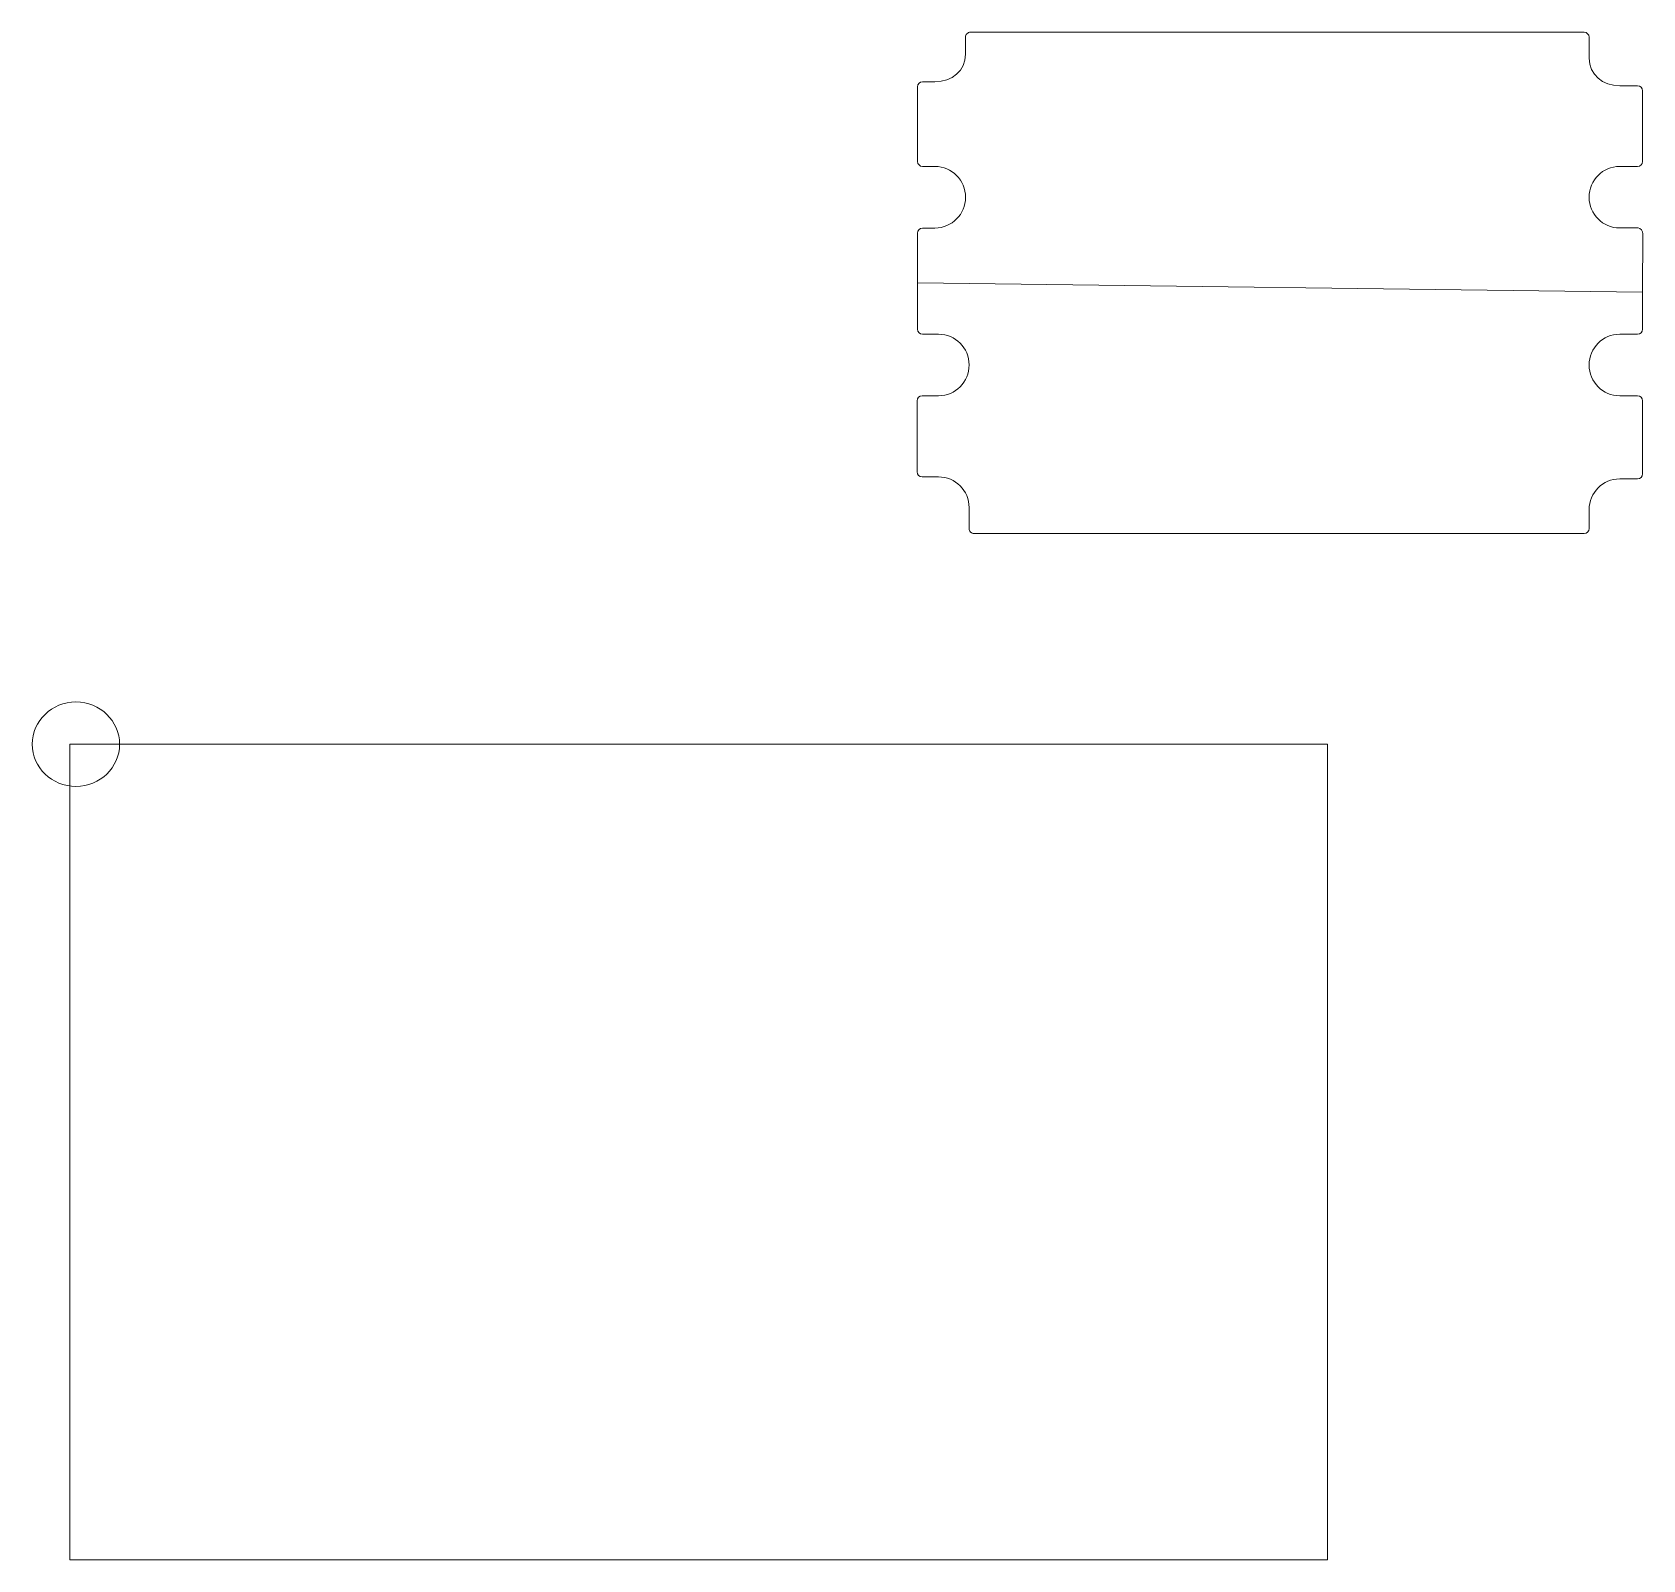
# Model space of a CAD drawing. Header units: millimetres. Extents: x -371 to -49, y 130 to 435.
import ezdxf

# ---------------------------------------------------------------- set-up
doc = ezdxf.new("R2010")
doc.units = ezdxf.units.MM
doc.header["$MEASUREMENT"] = 0
doc.layers.add('Layer 1', color=7, linetype='Continuous')

msp = doc.modelspace()

# ---------------------------------------------------------------- linework, layer by layer
at = {"layer": 'Layer 1', "color": 250, "lineweight": 20}
msp.add_lwpolyline([(-363.7846, 130.0602), (-112.4304, 130.0602), (-112.4304, 293.0438), (-363.7846, 293.0438), (-363.7846, 130.0602)], close=True, dxfattribs=at)
msp.add_ellipse((-362.5939, 293.0705), major_axis=(8.7312, 0), ratio=0.96663689, dxfattribs=at)
at = {"layer": 'Layer 1', "color": 250, "lineweight": 9}
for points in [[(-49.4858, 383.441), (-49.4858, 383.441), (-194.4006, 385.2831), (-194.4006, 385.2831), (-194.4006, 385.2831), (-194.4006, 385.2831), (-194.3858, 395.2389), (-194.3858, 395.2389), (-194.3858, 395.2389), (-194.3858, 395.7876), (-193.9346, 396.239), (-193.3858, 396.239), (-193.3858, 396.239), (-193.3858, 396.239), (-190.9878, 396.239), (-190.9878, 396.239), (-190.9878, 396.239), (-190.9878, 396.239), (-190.9878, 396.2405), (-190.9878, 396.2405), (-190.9878, 396.2405), (-190.9581, 396.2397), (-190.9281, 396.239), (-190.898, 396.2389), (-190.898, 396.2389), (-187.5226, 396.2389), (-184.7855, 398.9951), (-184.7855, 402.3936), (-184.7855, 402.3936), (-184.7855, 405.7884), (-187.5158, 408.545), (-190.8853, 408.5486), (-190.8853, 408.5486), (-190.8853, 408.5486), (-190.9015, 408.5487), (-190.9015, 408.5487), (-190.9015, 408.5487), (-190.9303, 408.5491), (-190.9592, 408.5481), (-190.988, 408.5475), (-190.988, 408.5475), (-190.988, 408.5475), (-190.9878, 408.5494), (-190.9878, 408.5494), (-190.9878, 408.5494), (-190.9878, 408.5494), (-193.3858, 408.5493), (-193.3858, 408.5493), (-193.3858, 408.5493), (-193.9341, 408.5493), (-194.3858, 409.0009), (-194.3858, 409.5493), (-194.3858, 409.5493), (-194.3858, 409.5493), (-194.3858, 424.456), (-194.3858, 424.456), (-194.3858, 424.456), (-194.3858, 425.0044), (-193.9342, 425.4561), (-193.3858, 425.4561), (-193.3858, 425.4561), (-193.3858, 425.4561), (-190.9878, 425.4561), (-190.9878, 425.4561), (-190.9878, 425.4561), (-190.9878, 425.4561), (-190.9878, 425.4576), (-190.9878, 425.4576), (-190.9878, 425.4576), (-190.9581, 425.4568), (-190.9281, 425.4561), (-190.898, 425.456), (-190.898, 425.456), (-187.5226, 425.456), (-184.7855, 427.6122), (-184.7855, 431.011), (-184.7855, 431.011), (-184.7855, 431.011), (-184.8007, 434.3719), (-184.8007, 434.3719), (-184.8007, 434.3719), (-184.8007, 434.6475), (-184.7027, 434.8853), (-184.5082, 435.0798), (-184.5082, 435.0798), (-184.3136, 435.2744), (-184.0742, 435.3731), (-183.8007, 435.3731), (-183.8007, 435.3731), (-183.8007, 435.3731), (-61.1707, 435.373), (-61.1707, 435.373), (-61.1707, 435.373), (-60.6223, 435.373), (-60.1707, 434.9234), (-60.1707, 434.3737), (-60.1707, 434.3737), (-60.1707, 434.3737), (-60.16, 430.2149), (-60.16, 430.2149), (-60.16, 430.2149), (-60.16, 426.8165), (-57.4228, 424.66), (-54.0474, 424.66), (-54.0474, 424.66), (-54.0172, 424.66), (-53.9874, 424.661), (-53.9575, 424.6614), (-53.9575, 424.6614), (-53.9575, 424.6614), (-53.9573, 424.66), (-53.9573, 424.66), (-53.9573, 424.66), (-53.9573, 424.66), (-50.4859, 424.66), (-50.4859, 424.66), (-50.4859, 424.66), (-49.9386, 424.66), (-49.4858, 424.2084), (-49.4858, 423.6601), (-49.4858, 423.6601), (-49.4858, 423.6601), (-49.4859, 409.5523), (-49.4859, 409.5523), (-49.4859, 409.5523), (-49.4859, 409.0041), (-49.9376, 408.5524), (-50.4858, 408.5524), (-50.4858, 408.5524), (-50.4858, 408.5524), (-53.9573, 408.5524), (-53.9573, 408.5524), (-53.9573, 408.5524), (-53.9573, 408.5524), (-53.9573, 408.5516), (-53.9573, 408.5516), (-53.9573, 408.5516), (-53.9874, 408.5524), (-54.0173, 408.5524), (-54.0474, 408.5524), (-54.0474, 408.5524), (-57.4226, 408.5524), (-60.1601, 405.7963), (-60.1601, 402.3978), (-60.1601, 402.3978), (-60.1601, 399.0024), (-57.4279, 396.2448), (-54.0567, 396.243), (-54.0567, 396.243), (-54.0567, 396.243), (-54.0369, 396.2432), (-54.0369, 396.2432), (-54.0369, 396.2432), (-54.0104, 396.2432), (-53.9839, 396.2438), (-53.9575, 396.2442), (-53.9575, 396.2442), (-53.9575, 396.2442), (-53.9573, 396.2438), (-53.9573, 396.2438), (-53.9573, 396.2438), (-53.9573, 396.2438), (-50.386, 396.2437), (-50.386, 396.2437), (-50.386, 396.2437), (-49.8373, 396.2437), (-49.4426, 395.6179), (-49.4426, 395.0694), (-49.4426, 395.0694), (-49.4426, 395.0694), (-49.4858, 383.441), (-49.4858, 383.441)], [(-194.3984, 385.272), (-194.3984, 385.272), (-49.4836, 383.4299), (-49.4836, 383.4299), (-49.4836, 383.4299), (-49.4836, 383.4299), (-49.4836, 376.0155), (-49.4836, 376.0155), (-49.4836, 376.0155), (-49.4836, 375.4682), (-49.934, 375.0154), (-50.4837, 375.0154), (-50.4837, 375.0154), (-50.4837, 375.0154), (-53.9551, 375.0154), (-53.9551, 375.0154), (-53.9551, 375.0154), (-53.9551, 375.0154), (-53.9553, 375.015), (-53.9553, 375.015), (-53.9553, 375.015), (-53.9817, 375.0154), (-54.0082, 375.0159), (-54.0347, 375.0159), (-54.0347, 375.0159), (-54.0347, 375.0159), (-54.0545, 375.0161), (-54.0545, 375.0161), (-54.0545, 375.0161), (-57.4257, 375.0137), (-60.1579, 372.2567), (-60.1579, 368.8613), (-60.1579, 368.8613), (-60.1579, 365.4628), (-57.4204, 362.7067), (-54.0452, 362.7067), (-54.0452, 362.7067), (-54.0151, 362.7067), (-53.9852, 362.7067), (-53.9551, 362.7075), (-53.9551, 362.7075), (-53.9551, 362.7075), (-53.9551, 362.7067), (-53.9551, 362.7067), (-53.9551, 362.7067), (-53.9551, 362.7067), (-50.4836, 362.7067), (-50.4836, 362.7067), (-50.4836, 362.7067), (-49.9354, 362.7067), (-49.4837, 362.2522), (-49.4837, 361.7068), (-49.4837, 361.7068), (-49.4837, 361.7068), (-49.4836, 347.0991), (-49.4836, 347.0991), (-49.4836, 347.0991), (-49.4836, 346.5536), (-49.9357, 346.0991), (-50.4837, 346.0991), (-50.4837, 346.0991), (-50.4837, 346.0991), (-53.9551, 346.0991), (-53.9551, 346.0991), (-53.9551, 346.0991), (-53.9551, 346.0991), (-53.9553, 346.0977), (-53.9553, 346.0977), (-53.9553, 346.0977), (-53.9852, 346.0983), (-54.015, 346.0991), (-54.0452, 346.0991), (-54.0452, 346.0991), (-57.4206, 346.0991), (-60.1578, 343.3426), (-60.1578, 339.9442), (-60.1578, 339.9442), (-60.1578, 339.9442), (-60.1685, 336.1855), (-60.1685, 336.1855), (-60.1685, 336.1855), (-60.1685, 335.6358), (-60.6209, 335.1861), (-61.1685, 335.1861), (-61.1685, 335.1861), (-61.1685, 335.1861), (-183.0985, 335.1861), (-183.0985, 335.1861), (-183.0985, 335.1861), (-183.3713, 335.1861), (-183.6115, 335.2847), (-183.806, 335.4793), (-183.806, 335.4793), (-184.0005, 335.6739), (-184.0985, 335.9116), (-184.0985, 336.1872), (-184.0985, 336.1872), (-184.0985, 336.1872), (-184.0833, 340.3483), (-184.0833, 340.3483), (-184.0833, 340.3483), (-184.0833, 343.747), (-186.8205, 346.5031), (-190.1958, 346.5031), (-190.1958, 346.5031), (-190.2258, 346.5031), (-190.2559, 346.5023), (-190.2856, 346.5015), (-190.2856, 346.5015), (-190.2856, 346.5015), (-190.2856, 346.5031), (-190.2856, 346.5031), (-190.2856, 346.5031), (-190.2856, 346.5031), (-193.4835, 346.5031), (-193.4835, 346.5031), (-193.4835, 346.5031), (-194.0319, 346.5031), (-194.4835, 346.9523), (-194.4835, 347.5031), (-194.4835, 347.5031), (-194.4835, 347.5031), (-194.4835, 361.71), (-194.4835, 361.71), (-194.4835, 361.71), (-194.4835, 362.2607), (-194.0319, 362.7098), (-193.4835, 362.7098), (-193.4835, 362.7098), (-193.4835, 362.7098), (-190.2856, 362.7098), (-190.2856, 362.7098), (-190.2856, 362.7098), (-190.2856, 362.7098), (-190.2858, 362.7117), (-190.2858, 362.7117), (-190.2858, 362.7117), (-190.2571, 362.7111), (-190.2281, 362.71), (-190.1993, 362.7104), (-190.1993, 362.7104), (-190.1993, 362.7104), (-190.183, 362.7105), (-190.183, 362.7105), (-190.183, 362.7105), (-186.8136, 362.7142), (-184.0833, 365.4707), (-184.0833, 368.8655), (-184.0833, 368.8655), (-184.0833, 372.2642), (-186.8205, 375.0202), (-190.1958, 375.0202), (-190.1958, 375.0202), (-190.2258, 375.0203), (-190.2559, 375.0194), (-190.2856, 375.0186), (-190.2856, 375.0186), (-190.2856, 375.0186), (-190.2856, 375.0203), (-190.2856, 375.0203), (-190.2856, 375.0203), (-190.2856, 375.0203), (-193.3836, 375.0203), (-193.3836, 375.0203), (-193.3836, 375.0203), (-193.9326, 375.0203), (-194.3836, 375.4695), (-194.3836, 376.0202), (-194.3836, 376.0202), (-194.3836, 376.0202), (-194.3984, 385.272), (-194.3984, 385.272)]]:
    msp.add_open_spline(points, degree=3, knots=[0, 0, 0, 0, 0.02272727, 0.02272727, 0.02272727, 0.02272727, 0.04545455, 0.04545455, 0.04545455, 0.04545455, 0.06818182, 0.06818182, 0.06818182, 0.06818182, 0.09090909, 0.09090909, 0.09090909, 0.09090909, 0.11363636, 0.11363636, 0.11363636, 0.11363636, 0.13636364, 0.13636364, 0.13636364, 0.13636364, 0.15909091, 0.15909091, 0.15909091, 0.15909091, 0.18181818, 0.18181818, 0.18181818, 0.18181818, 0.20454545, 0.20454545, 0.20454545, 0.20454545, 0.22727273, 0.22727273, 0.22727273, 0.22727273, 0.25, 0.25, 0.25, 0.25, 0.27272727, 0.27272727, 0.27272727, 0.27272727, 0.29545455, 0.29545455, 0.29545455, 0.29545455, 0.31818182, 0.31818182, 0.31818182, 0.31818182, 0.34090909, 0.34090909, 0.34090909, 0.34090909, 0.36363636, 0.36363636, 0.36363636, 0.36363636, 0.38636364, 0.38636364, 0.38636364, 0.38636364, 0.40909091, 0.40909091, 0.40909091, 0.40909091, 0.43181818, 0.43181818, 0.43181818, 0.43181818, 0.45454545, 0.45454545, 0.45454545, 0.45454545, 0.47727273, 0.47727273, 0.47727273, 0.47727273, 0.5, 0.5, 0.5, 0.5, 0.52272727, 0.52272727, 0.52272727, 0.52272727, 0.54545455, 0.54545455, 0.54545455, 0.54545455, 0.56818182, 0.56818182, 0.56818182, 0.56818182, 0.59090909, 0.59090909, 0.59090909, 0.59090909, 0.61363636, 0.61363636, 0.61363636, 0.61363636, 0.63636364, 0.63636364, 0.63636364, 0.63636364, 0.65909091, 0.65909091, 0.65909091, 0.65909091, 0.68181818, 0.68181818, 0.68181818, 0.68181818, 0.70454545, 0.70454545, 0.70454545, 0.70454545, 0.72727273, 0.72727273, 0.72727273, 0.72727273, 0.75, 0.75, 0.75, 0.75, 0.77272727, 0.77272727, 0.77272727, 0.77272727, 0.79545455, 0.79545455, 0.79545455, 0.79545455, 0.81818182, 0.81818182, 0.81818182, 0.81818182, 0.84090909, 0.84090909, 0.84090909, 0.84090909, 0.86363636, 0.86363636, 0.86363636, 0.86363636, 0.88636364, 0.88636364, 0.88636364, 0.88636364, 0.90909091, 0.90909091, 0.90909091, 0.90909091, 0.93181818, 0.93181818, 0.93181818, 0.93181818, 0.95454545, 0.95454545, 0.95454545, 0.95454545, 1, 1, 1, 1], dxfattribs=at)

doc.saveas('drawing.dxf')
